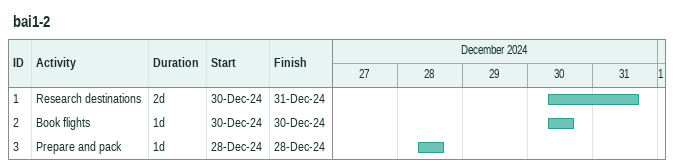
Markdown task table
bai1-2

| ID | Task | Duration | Start | Finish |
|---|---|---|---|---|
| 1 | Research destinations | 2d | 2024-12-30 | 2024-12-31 |
| 2 | Book flights | 1d | 2024-12-30 | 2024-12-30 |
| 3 | Prepare and pack | 1d | 2024-12-28 | 2024-12-28 |
